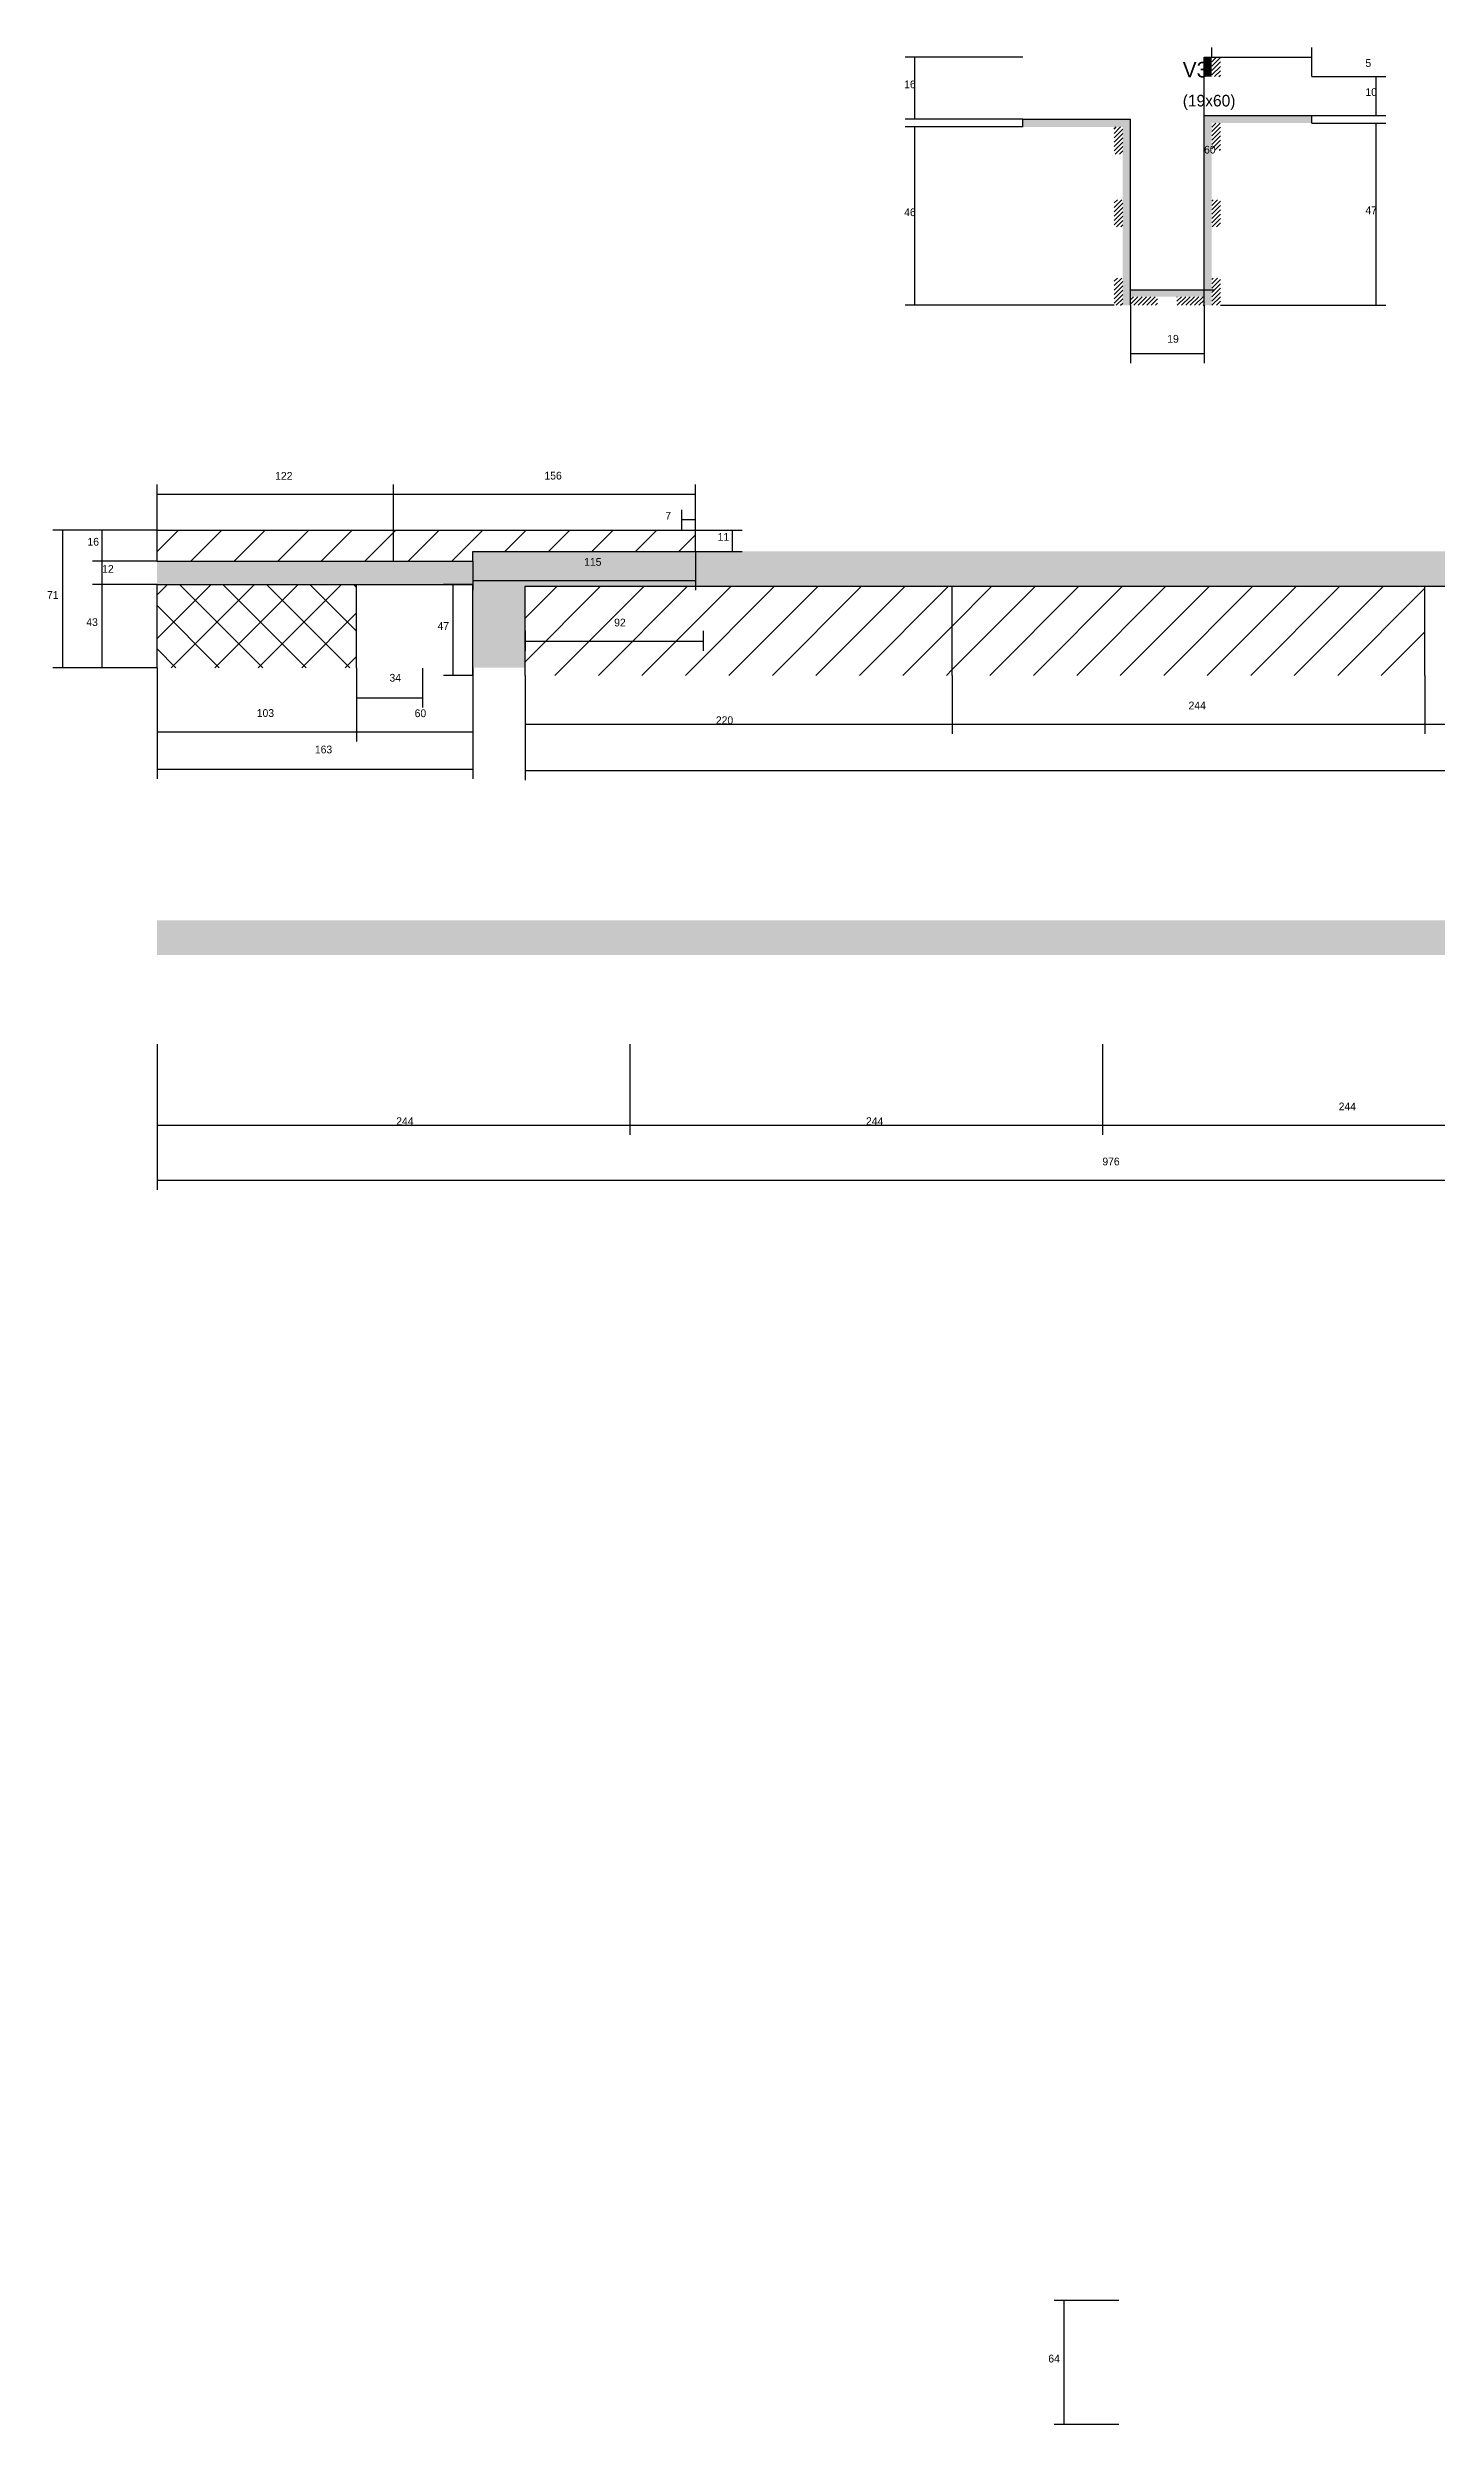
# Model space of a CAD drawing. Header units: metres. Extents: x -6861 to -4324, y 14314 to 15577.
# Drawn here: x -5565 to -4848, y 14314 to 15540 of the extents above; entities that cross this region are included whole.
import ezdxf

# ---------------------------------------------------------------- set-up
doc = ezdxf.new("R2010")
doc.units = ezdxf.units.M
for name, color, linetype in [('COTA', 2, 'Continuous'), ('Hachura', 8, 'Continuous'), ('Paineis', 7, 'Continuous'), ('TextoSecao', 7, 'Continuous')]:
    doc.layers.add(name, color=color, linetype=linetype)

msp = doc.modelspace()

# ---------------------------------------------------------------- hatches: boundary and pattern name
at = {"layer": 'COTA'}
h = msp.add_hatch(dxfattribs=at)
h.set_pattern_fill('AR-CONC', scale=0.03)
h.paths.add_polyline_path([(-5318.9, 15262.4), (-4854.4, 15262.4), (-4366.4, 15262.4), (-4366.4, 15280.4), (-4854.4, 15280.4), (-5242.4, 15280.4), (-5345.9, 15280.4), (-5345.9, 15275.4), (-5508.9, 15275.4), (-5508.9, 15263.4), (-5345.9, 15263.4), (-5345.9, 15220.4), (-5318.9, 15220.4)])
h = msp.add_hatch(dxfattribs=at)
h.set_pattern_fill('AR-CONC', scale=0.03)
h.paths.add_polyline_path([(-4532.9, 15072.1), (-4532.9, 15090.1), (-5508.9, 15090.1), (-5508.9, 15072.1)])
at = {"layer": 'Hachura'}
h = msp.add_hatch(color=8, dxfattribs=at)
h.dxf.hatch_style = 1
h.paths.add_polyline_path([(-4968.4, 15535.4), (-4964.4, 15535.4), (-4964.4, 15535.4), (-4964.4, 15525.4), (-4964.4, 15525.4), (-4968.4, 15525.4), (-4968.4, 15525.4), (-4968.4, 15535.4)])
h = msp.add_hatch(dxfattribs=at)
h.set_pattern_fill('ANSI31', scale=0.5)
h.paths.add_polyline_path([(-4964.4, 15535.4), (-4960, 15535.4), (-4960, 15535.4), (-4960, 15525.4), (-4960, 15525.4), (-4964.4, 15525.4), (-4964.4, 15525.4), (-4964.4, 15535.4)])
h = msp.add_hatch(color=8, dxfattribs=at)
h.dxf.hatch_style = 1
h.paths.add_polyline_path([(-5062, 15499.4), (-5062, 15503.4), (-5062, 15503.4), (-5006.4, 15503.4), (-5006.4, 15503.4), (-5006.4, 15499.4), (-5006.4, 15499.4), (-5062, 15499.4)])
h = msp.add_hatch(color=8, dxfattribs=at)
h.dxf.hatch_style = 1
h.paths.add_polyline_path([(-4912.8, 15501.4), (-4912.8, 15505.4), (-4912.8, 15505.4), (-4968.4, 15505.4), (-4968.4, 15505.4), (-4968.4, 15501.4), (-4968.4, 15501.4), (-4912.8, 15501.4)])
h = msp.add_hatch(dxfattribs=at)
h.set_pattern_fill('ANSI31', scale=0.5)
h.paths.add_polyline_path([(-5010.4, 15499.4), (-5014.8, 15499.4), (-5014.8, 15499.4), (-5014.8, 15485.4), (-5014.8, 15485.4), (-5010.4, 15485.4), (-5010.4, 15485.4), (-5010.4, 15499.4)])
h = msp.add_hatch(color=8, dxfattribs=at)
h.dxf.hatch_style = 1
h.paths.add_polyline_path([(-5010.4, 15499.4), (-5006.4, 15499.4), (-5006.4, 15499.4), (-5006.4, 15407.4), (-5006.4, 15407.4), (-5010.4, 15407.4), (-5010.4, 15407.4), (-5010.4, 15499.4)])
h = msp.add_hatch(color=8, dxfattribs=at)
h.dxf.hatch_style = 1
h.paths.add_polyline_path([(-4964.4, 15501.4), (-4968.4, 15501.4), (-4968.4, 15501.4), (-4968.4, 15407.4), (-4968.4, 15407.4), (-4964.4, 15407.4), (-4964.4, 15407.4), (-4964.4, 15501.4)])
h = msp.add_hatch(dxfattribs=at)
h.set_pattern_fill('ANSI31', scale=0.5)
h.paths.add_polyline_path([(-4964.4, 15501.4), (-4960, 15501.4), (-4960, 15501.4), (-4960, 15487.4), (-4960, 15487.4), (-4964.4, 15487.4), (-4964.4, 15487.4), (-4964.4, 15501.4)])
h = msp.add_hatch(dxfattribs=at)
h.set_pattern_fill('ANSI31', scale=0.5)
h.paths.add_polyline_path([(-5010.4, 15447.9), (-5014.8, 15447.9), (-5014.8, 15447.9), (-5014.8, 15461.9), (-5014.8, 15461.9), (-5010.4, 15461.9), (-5010.4, 15461.9), (-5010.4, 15447.9)])
h = msp.add_hatch(dxfattribs=at)
h.set_pattern_fill('ANSI31', scale=0.5)
h.paths.add_polyline_path([(-4964.4, 15447.9), (-4960, 15447.9), (-4960, 15447.9), (-4960, 15461.9), (-4960, 15461.9), (-4964.4, 15461.9), (-4964.4, 15461.9), (-4964.4, 15447.9)])
h = msp.add_hatch(dxfattribs=at)
h.set_pattern_fill('ANSI31', scale=0.5)
h.paths.add_polyline_path([(-5010.4, 15407.4), (-5014.8, 15407.4), (-5014.8, 15407.4), (-5014.8, 15421.4), (-5014.8, 15421.4), (-5010.4, 15421.4), (-5010.4, 15421.4), (-5010.4, 15407.4)])
h = msp.add_hatch(dxfattribs=at)
h.set_pattern_fill('ANSI31', scale=0.5)
h.paths.add_polyline_path([(-4964.4, 15407.4), (-4960, 15407.4), (-4960, 15407.4), (-4960, 15421.4), (-4960, 15421.4), (-4964.4, 15421.4), (-4964.4, 15421.4), (-4964.4, 15407.4)])
h = msp.add_hatch(color=8, dxfattribs=at)
h.dxf.hatch_style = 1
h.paths.add_polyline_path([(-4968.4, 15411.8), (-4968.4, 15415.4), (-4968.4, 15415.4), (-5006.4, 15415.4), (-5006.4, 15415.4), (-5006.4, 15411.8), (-5006.4, 15411.8), (-4968.4, 15411.8)])
h = msp.add_hatch(dxfattribs=at)
h.set_pattern_fill('ANSI31', scale=0.5)
h.paths.add_polyline_path([(-4992.4, 15407.4), (-4992.4, 15411.8), (-4992.4, 15411.8), (-5006.4, 15411.8), (-5006.4, 15411.8), (-5006.4, 15407.4), (-5006.4, 15407.4), (-4992.4, 15407.4)])
h = msp.add_hatch(dxfattribs=at)
h.set_pattern_fill('ANSI31', scale=0.5)
h.paths.add_polyline_path([(-4968.4, 15407.4), (-4968.4, 15411.8), (-4968.4, 15411.8), (-4982.4, 15411.8), (-4982.4, 15411.8), (-4982.4, 15407.4), (-4982.4, 15407.4), (-4968.4, 15407.4)])
h = msp.add_hatch(dxfattribs=at)
h.set_pattern_fill('ANSI31', scale=5)
h.paths.add_polyline_path([(-5508.9, 15291.4), (-5508.9, 15275.4), (-5386.9, 15275.4), (-5386.9, 15291.4)])
h = msp.add_hatch(dxfattribs=at)
h.set_pattern_fill('ANSI31', scale=5)
h.paths.add_polyline_path([(-5345.9, 15275.4), (-5345.9, 15280.4), (-5230.9, 15280.4), (-5230.9, 15291.4), (-5386.9, 15291.4), (-5386.9, 15275.4)])
h = msp.add_hatch(dxfattribs=at)
h.set_pattern_fill('ANSI31', scale=5)
h.paths.add_polyline_path([(-5508.9, 15263.4), (-5508.9, 15220.4), (-5405.9, 15220.4), (-5405.9, 15263.4)])
h = msp.add_hatch(dxfattribs=at)
h.set_pattern_fill('ANSI37', scale=5)
h.paths.add_polyline_path([(-5405.9, 15220.4), (-5405.9, 15263.4), (-5508.9, 15263.4), (-5508.9, 15220.4)])
h = msp.add_hatch(dxfattribs=at)
h.set_pattern_fill('ANSI31', scale=5)
h.paths.add_polyline_path([(-5318.9, 15262.4), (-5318.9, 15216.4), (-5098.4, 15216.4), (-5098.4, 15262.4)])
h = msp.add_hatch(dxfattribs=at)
h.set_pattern_fill('ANSI31', scale=5)
h.paths.add_polyline_path([(-5098.4, 15262.4), (-5098.4, 15216.4), (-4854.4, 15216.4), (-4854.4, 15262.4)])

# ---------------------------------------------------------------- linework, layer by layer
at = {"layer": 'COTA'}
for p, q in [((-4964.4, 15535.4), (-4964.4, 15540.4)), ((-4912.8, 15525.4), (-4912.8, 15540.4)), ((-5062, 15535.4), (-5122.7, 15535.4)), ((-5117.7, 15503.4), (-5117.7, 15535.4)), ((-4968.4, 15415.4), (-4968.4, 15535.4)), ((-4968.4, 15535.4), (-4963.4, 15535.4)), ((-4964.4, 15535.4), (-4912.8, 15535.4)), ((-4912.8, 15525.4), (-4874.6, 15525.4)), ((-4879.6, 15505.4), (-4879.6, 15525.4)), ((-5062, 15503.4), (-5122.7, 15503.4)), ((-4912.8, 15505.4), (-4874.6, 15505.4)), ((-5062, 15499.4), (-5122.7, 15499.4)), ((-5117.7, 15407.4), (-5117.7, 15499.4)), ((-4912.8, 15501.4), (-4874.6, 15501.4)), ((-4879.6, 15407.4), (-4879.6, 15501.4)), ((-5014.8, 15407.4), (-5122.7, 15407.4)), ((-5006.4, 15407.4), (-5006.4, 15377.6)), ((-4968.4, 15415.4), (-4963.4, 15415.4)), ((-4968.4, 15407.4), (-4968.4, 15377.6)), ((-4960, 15407.4), (-4874.6, 15407.4)), ((-5006.4, 15382.6), (-4968.4, 15382.6)), ((-5508.9, 15291.4), (-5508.9, 15314.9)), ((-5508.9, 15309.9), (-5386.9, 15309.9)), ((-5386.9, 15291.4), (-5386.9, 15314.9)), ((-5386.9, 15291.4), (-5386.9, 15314.9)), ((-5386.9, 15309.9), (-5230.9, 15309.9)), ((-5230.9, 15291.4), (-5230.9, 15314.9)), ((-5237.9, 15291.4), (-5237.9, 15301.8)), ((-5237.9, 15296.8), (-5230.9, 15296.8)), ((-5230.9, 15291.4), (-5230.9, 15301.8)), ((-5508.9, 15291.4), (-5562.6, 15291.4)), ((-5557.6, 15220.4), (-5557.6, 15291.4)), ((-5508.9, 15291.4), (-5542.2, 15291.4)), ((-5537.2, 15275.4), (-5537.2, 15291.4)), ((-5230.9, 15291.4), (-5206.9, 15291.4)), ((-5211.9, 15280.4), (-5211.9, 15291.4)), ((-5508.9, 15275.4), (-5542.2, 15275.4)), ((-5508.9, 15275.4), (-5542.2, 15275.4)), ((-5537.2, 15263.4), (-5537.2, 15275.4)), ((-5345.9, 15275.4), (-5345.9, 15260.4)), ((-5230.9, 15280.4), (-5230.9, 15260.4)), ((-5230.9, 15280.4), (-5206.9, 15280.4)), ((-5508.9, 15263.4), (-5542.2, 15263.4)), ((-5508.9, 15263.4), (-5542.2, 15263.4)), ((-5537.2, 15220.4), (-5537.2, 15263.4)), ((-5345.9, 15263.4), (-5361, 15263.4)), ((-5356, 15216.4), (-5356, 15263.4)), ((-5345.9, 15265.4), (-5230.9, 15265.4)), ((-5318.9, 15239.4), (-5318.9, 15229.1)), ((-5318.9, 15234.1), (-5226.9, 15234.1)), ((-5226.9, 15239.4), (-5226.9, 15229.1)), ((-5508.9, 15220.4), (-5562.6, 15220.4)), ((-5508.9, 15220.4), (-5542.2, 15220.4)), ((-5508.9, 15220.4), (-5508.9, 15163)), ((-5508.9, 15220.4), (-5508.9, 15182.3)), ((-5405.9, 15220.4), (-5405.9, 15182.3)), ((-5405.9, 15220.4), (-5405.9, 15182.3)), ((-5405.9, 15220.1), (-5405.9, 15199.9)), ((-5371.9, 15220.1), (-5371.9, 15199.9)), ((-5345.9, 15216.4), (-5361, 15216.4)), ((-5345.9, 15220.4), (-5345.9, 15163)), ((-5345.9, 15216.4), (-5345.9, 15182.3)), ((-5318.9, 15216.4), (-5318.9, 15186.3)), ((-5318.9, 15216.4), (-5318.9, 15162.4)), ((-5098.4, 15216.4), (-5098.4, 15186.3)), ((-5098.4, 15216.4), (-5098.4, 15186.3)), ((-4854.4, 15216.4), (-4854.4, 15186.3)), ((-4854.4, 15216.4), (-4854.4, 15186.3)), ((-5405.9, 15204.9), (-5371.9, 15204.9)), ((-5508.9, 15187.3), (-5405.9, 15187.3)), ((-5405.9, 15187.3), (-5345.9, 15187.3)), ((-5318.9, 15191.3), (-5098.4, 15191.3)), ((-5098.4, 15191.3), (-4854.4, 15191.3)), ((-4854.4, 15191.3), (-4610.4, 15191.3)), ((-5508.9, 15168), (-5345.9, 15168)), ((-5318.9, 15167.4), (-4366.4, 15167.4)), ((-5508.9, 15026.1), (-5508.9, 14979.4)), ((-5508.9, 15026.1), (-5508.9, 14951)), ((-5264.9, 15026.1), (-5264.9, 14979.4)), ((-5264.9, 15026.1), (-5264.9, 14979.4)), ((-5020.9, 15026.1), (-5020.9, 14979.4)), ((-5020.9, 15026.1), (-5020.9, 14979.4)), ((-5508.9, 14984.4), (-5264.9, 14984.4)), ((-5264.9, 14984.4), (-5020.9, 14984.4)), ((-5020.9, 14984.4), (-4776.9, 14984.4)), ((-5508.9, 14956), (-4532.9, 14956)), ((-5012.4, 14377.9), (-5045.7, 14377.9)), ((-5040.7, 14313.9), (-5040.7, 14377.9)), ((-5012.4, 14313.9), (-5045.7, 14313.9))]:
    msp.add_line(p, q, dxfattribs=at)
at = {"layer": 'Paineis'}
for p, q in [((-5062, 15503.4), (-5006.4, 15503.4)), ((-5062, 15499.4), (-5062, 15503.4)), ((-5006.4, 15499.4), (-5006.4, 15503.4)), ((-4968.4, 15505.4), (-4912.8, 15505.4)), ((-4968.4, 15501.4), (-4968.4, 15505.4)), ((-4912.8, 15501.4), (-4912.8, 15505.4)), ((-5006.4, 15407.4), (-5006.4, 15499.4)), ((-4968.4, 15407.4), (-4968.4, 15501.4)), ((-5006.4, 15415.4), (-4968.4, 15415.4)), ((-5006.4, 15411.8), (-5006.4, 15415.4)), ((-4968.4, 15411.8), (-4968.4, 15415.4)), ((-5508.9, 15291.4), (-5230.9, 15291.4)), ((-5508.9, 15275.4), (-5508.9, 15291.4)), ((-5386.9, 15275.4), (-5386.9, 15291.4)), ((-5230.9, 15280.4), (-5230.9, 15291.4)), ((-5508.9, 15275.4), (-5345.9, 15275.4)), ((-5345.9, 15280.4), (-5230.9, 15280.4)), ((-5345.9, 15275.4), (-5345.9, 15280.4)), ((-5508.9, 15263.4), (-5345.9, 15263.4)), ((-5508.9, 15220.4), (-5508.9, 15263.4)), ((-5405.9, 15220.4), (-5405.9, 15263.4)), ((-5345.9, 15216.4), (-5345.9, 15263.4)), ((-5318.9, 15262.4), (-4854.4, 15262.4)), ((-5318.9, 15216.4), (-5318.9, 15262.4)), ((-5098.4, 15216.4), (-5098.4, 15262.4)), ((-4854.4, 15262.4), (-4366.4, 15262.4)), ((-4854.4, 15216.4), (-4854.4, 15262.4))]:
    msp.add_line(p, q, dxfattribs=at)

# ---------------------------------------------------------------- texts
at = {"layer": 'COTA'}
for s, p in [('5', (-4885.1, 15530.4)), ('16', (-5123.2, 15519.4)), ('10', (-4885.1, 15515.4)), ('60', (-4968.4, 15485.7)), ('46', (-5123.2, 15453.4)), ('47', (-4885.1, 15454.4)), ('19', (-4987.4, 15388.1)), ('122', (-5447.9, 15317.4)), ('156', (-5308.9, 15317.5)), ('7', (-5246.5, 15296.8)), ('16', (-5544.8, 15283.4)), ('11', (-5219.5, 15285.9)), ('12', (-5537.2, 15269.4)), ('115', (-5288.4, 15273)), ('71', (-5565.7, 15255.9)), ('43', (-5545.4, 15241.9)), ('92', (-5272.9, 15241.7)), ('47', (-5364.1, 15239.9)), ('34', (-5388.9, 15213.2)), ('103', (-5457.4, 15195)), ('60', (-5375.9, 15194.9)), ('244', (-4976.4, 15198.9)), ('220', (-5220.4, 15191.3)), ('163', (-5427.4, 15176.2)), ('244', (-5385.4, 14984.4)), ('244', (-5142.9, 14984.4)), ('244', (-4898.9, 14992)), ('976', (-5020.9, 14963.6)), ('64', (-5048.8, 14345.9))]:
    msp.add_text(s, height=4, dxfattribs=at).set_placement(p)
at = {"layer": 'TextoSecao'}
for s, height, p in [('V3', 8, (-4979.4, 15525)), ('(19x60)', 6, (-4979.4, 15510))]:
    msp.add_text(s, height=height, dxfattribs=at).set_placement(p)

doc.saveas('drawing.dxf')
